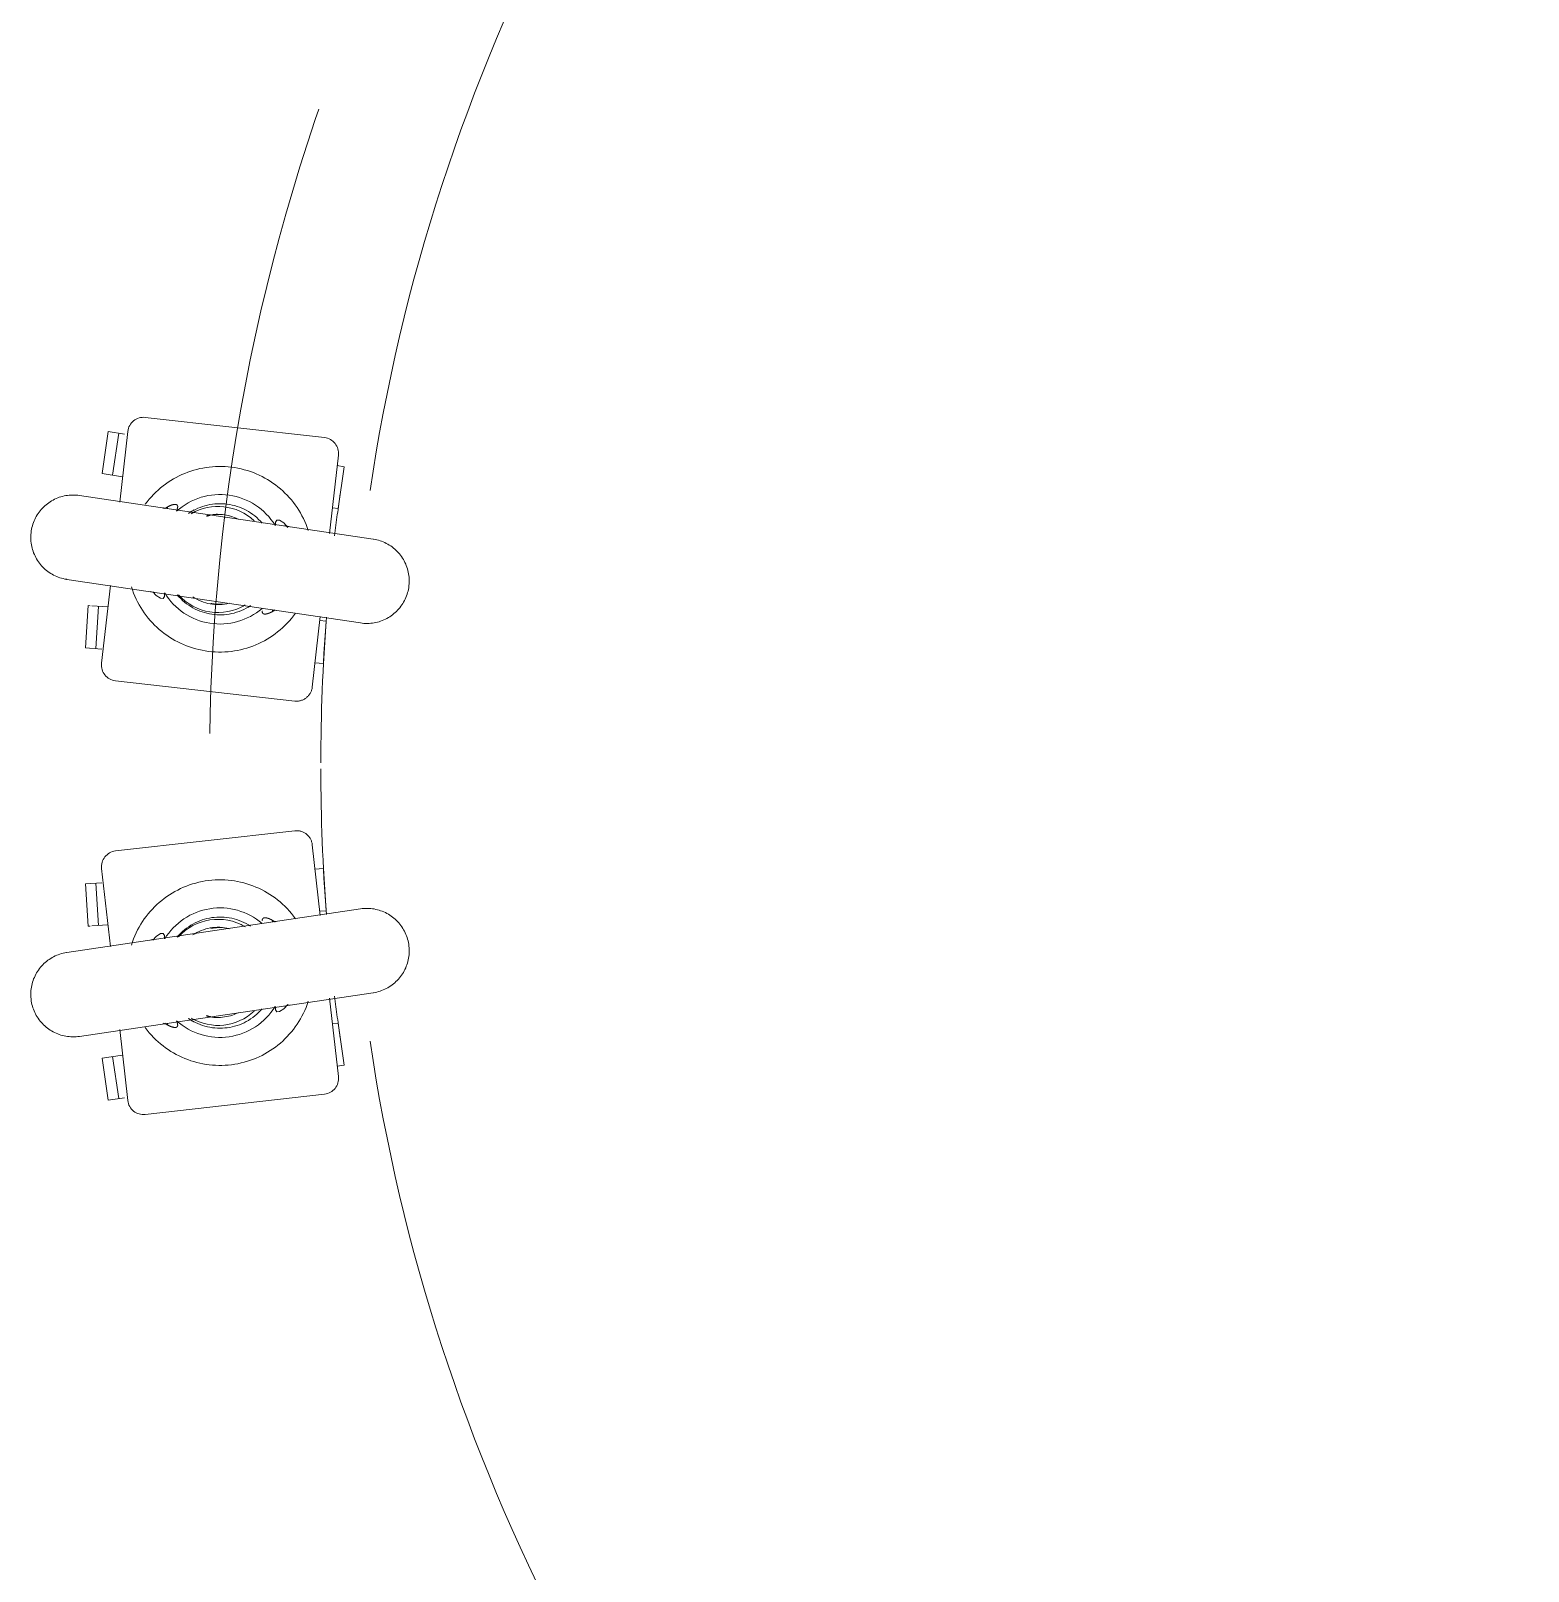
# Model space of a CAD drawing. Extents: x -181672 to 290600, y -29000 to 395522.
# Drawn here: x 1443.6 to 1726.1, y 37462 to 37752.5 of the extents above; entities that cross this region are included whole.
import ezdxf

# ---------------------------------------------------------------- set-up
doc = ezdxf.new("R2010")
doc.units = 0
doc.header["$LTSCALE"] = 10
doc.linetypes.add('XFM7Q20PCW-200K$0$ACAD_ISO03W100', pattern=[30, 12, -18])
doc.layers.add('XFM7Q20PCW-200K$0$PCW EQ (FUTURE)', color=252, linetype='XFM7Q20PCW-200K$0$ACAD_ISO03W100', lineweight=9)

# ---------------------------------------------------------------- blocks, each defined once
blk = doc.blocks.new('XFM7Q20PCW-200K$0$漢唐美光 8NHV4A-10FDA-NC150-M - 漢唐美光 8NHV4A-10FDA-NC150-M-V1107-CUB_L40')
for p, q in [((-569.96, -447.25), (-584.74, -445.58)), ((-582.77, -445.8), (-582.57, -444.47)), ((-574.66, -445.65), (-582.57, -444.47)), ((-574.66, -445.65), (-574.81, -446.7)), ((-482.34, -447.25), (-467.56, -445.58)), ((-477.64, -445.65), (-469.73, -444.47)), ((-477.64, -445.65), (-477.49, -446.7)), ((-469.53, -445.8), (-469.73, -444.47)), ((-588.06, -448.22), (-591.87, -482.01)), ((-541.02, -450.51), (-554.33, -449.01)), ((-553.55, -449.1), (-553.47, -447.9)), ((-545.49, -448.42), (-553.47, -447.9)), ((-545.49, -448.42), (-545.59, -450)), ((-511.28, -450.51), (-497.96, -449.01)), ((-506.81, -448.42), (-498.83, -447.9)), ((-506.81, -448.42), (-506.71, -450)), ((-498.75, -449.1), (-498.83, -447.9)), ((-464.24, -448.22), (-460.42, -482.01)), ((-571.28, -454.93), (-571.24, -454.8)), ((-571.21, -455.04), (-571.28, -454.93)), ((-542.19, -487.62), (-538.37, -453.83)), ((-510.11, -487.62), (-513.92, -453.83)), ((-481.09, -455.04), (-481.01, -454.93)), ((-481.01, -454.93), (-481.06, -454.8)), ((-574.79, -478.56), (-574.69, -478.47)), ((-574.78, -478.69), (-574.79, -478.56)), ((-477.51, -478.56), (-477.61, -478.47)), ((-477.52, -478.69), (-477.51, -478.56)), ((-558.96, -480.91), (-559.01, -481.04)), ((-493.33, -480.91), (-493.28, -481.04)), ((-589.23, -485.32), (-575.87, -486.83)), ((-588.72, -485.93), (-589.18, -488.99)), ((-580.97, -488.18), (-588.88, -487.01)), ((-581.26, -490.16), (-580.69, -486.31)), ((-463.07, -485.32), (-476.43, -486.83)), ((-471.03, -490.16), (-471.61, -486.31)), ((-471.33, -488.18), (-463.42, -487.01)), ((-463.57, -485.93), (-463.12, -488.99)), ((-581.26, -490.16), (-589.18, -488.99)), ((-560.19, -488.6), (-545.51, -490.26)), ((-556.13, -489.08), (-556.32, -492.09)), ((-548.26, -491.33), (-556.24, -490.81)), ((-548.39, -493.32), (-548.19, -490.24)), ((-492.11, -488.6), (-506.79, -490.26)), ((-503.91, -493.32), (-504.11, -490.24)), ((-504.04, -491.33), (-496.06, -490.81)), ((-496.17, -489.08), (-495.97, -492.09)), ((-471.03, -490.16), (-463.12, -488.99)), ((-556.34, -492.43), (-556.37, -492.81)), ((-548.39, -493.32), (-556.37, -492.81)), ((-503.91, -493.32), (-495.93, -492.81)), ((-495.95, -492.43), (-495.93, -492.81))]:
    blk.add_line(p, q)
at = {"flags": 128}
for points in [[(-559.84, -432.31), (-560.16, -432.27), (-560.47, -432.24), (-560.79, -432.23), (-561.11, -432.22), (-561.43, -432.23), (-561.75, -432.26), (-562.07, -432.29), (-562.39, -432.34), (-562.7, -432.4), (-563.01, -432.48), (-563.32, -432.56), (-563.63, -432.66), (-563.93, -432.77), (-564.22, -432.89), (-564.51, -433.03), (-564.8, -433.17), (-565.08, -433.33), (-565.35, -433.5), (-565.61, -433.68), (-565.87, -433.87), (-566.12, -434.07), (-566.36, -434.27), (-566.6, -434.49), (-566.82, -434.72), (-567.04, -434.96), (-567.24, -435.2), (-567.44, -435.46), (-567.62, -435.72), (-567.8, -435.99), (-567.96, -436.26), (-568.12, -436.54), (-568.26, -436.83), (-568.39, -437.12), (-568.51, -437.42), (-568.61, -437.72), (-568.71, -438.03), (-568.79, -438.33), (-568.86, -438.65), (-568.91, -438.96), (-568.93, -439.05)], [(-553.1, -441.4), (-553.06, -441.08), (-553.03, -440.76), (-553.02, -440.44), (-553.01, -440.12), (-553.02, -439.8), (-553.05, -439.48), (-553.08, -439.16), (-553.13, -438.85), (-553.19, -438.53), (-553.27, -438.22), (-553.35, -437.91), (-553.45, -437.61), (-553.56, -437.31), (-553.68, -437.01), (-553.82, -436.72), (-553.96, -436.44), (-554.12, -436.16), (-554.29, -435.89), (-554.47, -435.62), (-554.66, -435.36), (-554.86, -435.11), (-555.07, -434.87), (-555.28, -434.64), (-555.51, -434.41), (-555.75, -434.2), (-555.99, -433.99), (-556.25, -433.8), (-556.51, -433.61), (-556.78, -433.44), (-557.05, -433.27), (-557.33, -433.12), (-557.62, -432.98), (-557.91, -432.85), (-558.21, -432.73), (-558.51, -432.62), (-558.82, -432.53), (-559.13, -432.45), (-559.44, -432.38), (-559.75, -432.32), (-559.84, -432.31)], [(-499.2, -441.4), (-499.24, -441.08), (-499.27, -440.76), (-499.28, -440.44), (-499.28, -440.12), (-499.27, -439.8), (-499.25, -439.48), (-499.21, -439.16), (-499.17, -438.85), (-499.1, -438.53), (-499.03, -438.22), (-498.94, -437.91), (-498.85, -437.61), (-498.74, -437.31), (-498.61, -437.01), (-498.48, -436.72), (-498.33, -436.44), (-498.18, -436.16), (-498.01, -435.89), (-497.83, -435.62), (-497.64, -435.36), (-497.44, -435.11), (-497.23, -434.87), (-497.01, -434.64), (-496.79, -434.41), (-496.55, -434.2), (-496.3, -433.99), (-496.05, -433.8), (-495.79, -433.61), (-495.52, -433.44), (-495.25, -433.27), (-494.97, -433.12), (-494.68, -432.98), (-494.39, -432.85), (-494.09, -432.73), (-493.79, -432.62), (-493.48, -432.53), (-493.17, -432.45), (-492.86, -432.38), (-492.54, -432.32), (-492.46, -432.31)], [(-492.46, -432.31), (-492.14, -432.27), (-491.82, -432.24), (-491.5, -432.23), (-491.18, -432.22), (-490.86, -432.23), (-490.54, -432.26), (-490.23, -432.29), (-489.91, -432.34), (-489.6, -432.4), (-489.28, -432.48), (-488.98, -432.56), (-488.67, -432.66), (-488.37, -432.77), (-488.08, -432.89), (-487.79, -433.03), (-487.5, -433.17), (-487.22, -433.33), (-486.95, -433.5), (-486.68, -433.68), (-486.43, -433.87), (-486.18, -434.07), (-485.93, -434.27), (-485.7, -434.49), (-485.48, -434.72), (-485.26, -434.96), (-485.05, -435.2), (-484.86, -435.46), (-484.67, -435.72), (-484.5, -435.99), (-484.33, -436.26), (-484.18, -436.54), (-484.04, -436.83), (-483.91, -437.12), (-483.79, -437.42), (-483.69, -437.72), (-483.59, -438.03), (-483.51, -438.33), (-483.44, -438.65), (-483.38, -438.96), (-483.37, -439.05)], [(-577.15, -494.44), (-568.93, -439.05)], [(-553.1, -441.4), (-561.32, -496.79)], [(-499.2, -441.4), (-490.98, -496.79)], [(-475.15, -494.44), (-483.37, -439.05)], [(-571.13, -455.13), (-571.96, -455.9), (-572.48, -456.67), (-572.52, -457.19), (-572.13, -457.43), (-571.49, -457.47)], [(-571.29, -454.98), (-571.34, -455.21), (-571.4, -455.41), (-571.47, -455.58), (-571.52, -455.66)], [(-481.17, -455.13), (-480.33, -455.9), (-479.82, -456.67), (-479.78, -457.19), (-480.16, -457.43), (-480.81, -457.47)], [(-481.01, -454.98), (-480.96, -455.21), (-480.9, -455.41), (-480.83, -455.58), (-480.78, -455.66)], [(-555.45, -458.05), (-555.45, -458.02), (-555.48, -457.88), (-555.49, -457.58), (-555.47, -457.33)], [(-496.85, -458.05), (-496.85, -458.02), (-496.82, -457.88), (-496.81, -457.58), (-496.83, -457.33)], [(-574.8, -477.79), (-574.8, -477.81), (-574.77, -477.96), (-574.76, -478.26), (-574.78, -478.51)], [(-558.99, -480.61), (-558.29, -479.94), (-557.77, -479.17), (-557.73, -478.65), (-558.11, -478.41), (-558.77, -478.37)], [(-493.31, -480.61), (-494.01, -479.94), (-494.53, -479.17), (-494.57, -478.65), (-494.18, -478.41), (-493.53, -478.37)], [(-477.49, -477.79), (-477.5, -477.81), (-477.53, -477.96), (-477.54, -478.26), (-477.51, -478.51)], [(-558.96, -480.86), (-558.91, -480.63), (-558.85, -480.42), (-558.78, -480.26), (-558.73, -480.18)], [(-493.34, -480.86), (-493.39, -480.63), (-493.45, -480.42), (-493.52, -480.26), (-493.57, -480.18)], [(-577.15, -494.44), (-577.19, -494.76), (-577.22, -495.08), (-577.23, -495.4), (-577.23, -495.72), (-577.22, -496.04), (-577.2, -496.36), (-577.16, -496.67), (-577.12, -496.99), (-577.06, -497.3), (-576.98, -497.62), (-576.9, -497.92), (-576.8, -498.23), (-576.69, -498.53), (-576.56, -498.82), (-576.43, -499.11), (-576.28, -499.4), (-576.13, -499.68), (-575.96, -499.95), (-575.78, -500.22), (-575.59, -500.47), (-575.39, -500.72), (-575.18, -500.97), (-574.96, -501.2), (-574.74, -501.42), (-574.5, -501.64), (-574.25, -501.85), (-574, -502.04), (-573.74, -502.23), (-573.47, -502.4), (-573.2, -502.57), (-572.92, -502.72), (-572.63, -502.86), (-572.34, -502.99), (-572.04, -503.11), (-571.74, -503.21), (-571.43, -503.31), (-571.12, -503.39), (-570.81, -503.46), (-570.5, -503.52), (-570.41, -503.53)], [(-475.15, -494.44), (-475.11, -494.76), (-475.08, -495.08), (-475.07, -495.4), (-475.06, -495.72), (-475.07, -496.04), (-475.1, -496.36), (-475.13, -496.67), (-475.18, -496.99), (-475.24, -497.3), (-475.32, -497.62), (-475.4, -497.92), (-475.5, -498.23), (-475.61, -498.53), (-475.73, -498.82), (-475.87, -499.11), (-476.01, -499.4), (-476.17, -499.68), (-476.34, -499.95), (-476.52, -500.22), (-476.71, -500.47), (-476.91, -500.72), (-477.12, -500.97), (-477.33, -501.2), (-477.56, -501.42), (-477.8, -501.64), (-478.04, -501.85), (-478.3, -502.04), (-478.56, -502.23), (-478.83, -502.4), (-479.1, -502.57), (-479.38, -502.72), (-479.67, -502.86), (-479.96, -502.99), (-480.26, -503.11), (-480.56, -503.21), (-480.87, -503.31), (-481.18, -503.39), (-481.49, -503.46), (-481.8, -503.52), (-481.89, -503.53)], [(-570.41, -503.53), (-570.09, -503.57), (-569.77, -503.6), (-569.45, -503.61), (-569.13, -503.61), (-568.81, -503.6), (-568.5, -503.58), (-568.18, -503.55), (-567.86, -503.5), (-567.55, -503.44), (-567.24, -503.36), (-566.93, -503.28), (-566.62, -503.18), (-566.32, -503.07), (-566.03, -502.94), (-565.74, -502.81), (-565.45, -502.66), (-565.17, -502.51), (-564.9, -502.34), (-564.64, -502.16), (-564.38, -501.97), (-564.13, -501.77), (-563.88, -501.56), (-563.65, -501.34), (-563.43, -501.12), (-563.21, -500.88), (-563.01, -500.63), (-562.81, -500.38), (-562.62, -500.12), (-562.45, -499.85), (-562.29, -499.58), (-562.13, -499.3), (-561.99, -499.01), (-561.86, -498.72), (-561.74, -498.42), (-561.64, -498.12), (-561.54, -497.81), (-561.46, -497.5), (-561.39, -497.19), (-561.34, -496.88), (-561.32, -496.79)], [(-481.89, -503.53), (-482.21, -503.57), (-482.52, -503.6), (-482.84, -503.61), (-483.16, -503.61), (-483.48, -503.6), (-483.8, -503.58), (-484.12, -503.55), (-484.44, -503.5), (-484.75, -503.44), (-485.06, -503.36), (-485.37, -503.28), (-485.67, -503.18), (-485.98, -503.07), (-486.27, -502.94), (-486.56, -502.81), (-486.85, -502.66), (-487.12, -502.51), (-487.4, -502.34), (-487.66, -502.16), (-487.92, -501.97), (-488.17, -501.77), (-488.41, -501.56), (-488.65, -501.34), (-488.87, -501.12), (-489.09, -500.88), (-489.29, -500.63), (-489.49, -500.38), (-489.67, -500.12), (-489.85, -499.85), (-490.01, -499.58), (-490.17, -499.3), (-490.31, -499.01), (-490.44, -498.72), (-490.55, -498.42), (-490.66, -498.12), (-490.75, -497.81), (-490.84, -497.5), (-490.91, -497.19), (-490.96, -496.88), (-490.98, -496.79)]]:
    blk.add_lwpolyline(points, dxfattribs=at)
blk.add_circle((-526.15, -89.94), 379.98)
for centre, radius, start, end in [((-526.15, -89.94), 353.5, 242.3665, 261.555), ((-526.15, -89.94), 353.5, 278.445, 297.6335), ((-585.08, -448.56), 3, 83.5571, 173.5571), ((-526.71, -95.4), 353.5, 261.7397, 263.0368), ((-525.59, -95.4), 353.5, 276.9632, 278.2603), ((-467.22, -448.56), 3, 6.4429, 96.4429), ((-526.71, -95.4), 353.5, 265.5424, 270), ((-525.59, -95.4), 353.5, 270, 274.4576), ((-565.12, -467.92), 17.5, 107.9758, 233.6909), ((-541.36, -453.49), 3, 353.5571, 83.5571), ((-510.94, -453.49), 3, 96.4429, 186.4429), ((-487.17, -467.92), 17.5, 306.3091, 72.0242), ((-565.12, -467.92), 17.5, 287.308, 54.4879), ((-487.17, -467.92), 17.5, 125.5121, 252.692), ((-565.12, -467.92), 12.21, 121.6905, 222.0348), ((-487.17, -467.92), 12.21, 317.9652, 58.3095), ((-565.12, -467.92), 10.48, 130.4371, 214.4222), ((-565.08, -468.3), 10, 136.9418, 210.2829), ((-565.12, -467.92), 12.21, 301.3428, 40.5393), ((-487.17, -467.92), 12.21, 139.4607, 238.6572), ((-487.17, -467.92), 10.48, 325.5778, 49.5629), ((-487.22, -468.3), 10, 329.7171, 43.0582), ((-565.08, -468.3), 8.5, 153.5571, 194.7184), ((-565.12, -467.92), 10.48, 309.6357, 33.4349), ((-565.08, -468.3), 10, 311.8353, 30.863), ((-487.17, -467.92), 10.48, 146.5651, 230.3643), ((-487.22, -468.3), 10, 149.137, 228.1647), ((-487.22, -468.3), 8.5, 345.2816, 26.4429), ((-565.08, -468.3), 8.5, 326.0542, 14.3096), ((-565.12, -467.92), 8.5, 348.487, 4.2925), ((-487.22, -468.3), 8.5, 165.6904, 213.9458), ((-487.17, -467.92), 8.5, 175.7075, 191.513), ((-565.12, -467.92), 8.5, 183.1435, 190.5198), ((-565.12, -467.92), 8.5, 192.2064, 197.406), ((-487.17, -467.92), 8.5, 342.594, 347.7936), ((-487.17, -467.92), 8.5, 349.4802, 356.8565), ((-565.12, -467.92), 10.5, 207.5971, 214.5287), ((-487.17, -467.92), 10.5, 325.4713, 332.4029), ((-588.89, -482.34), 3, 173.5571, 263.5571), ((-463.4, -482.34), 3, 276.4429, 6.4429), ((-545.17, -487.28), 3, 263.5571, 353.5571), ((-507.13, -487.28), 3, 186.4429, 276.4429)]:
    blk.add_arc(centre, radius, start, end)
for points, knots in [([(-555.32, -459.93), (-555.32, -459.93), (-555.3, -459.93), (-555.26, -459.94), (-555.2, -459.94), (-555.14, -459.94), (-555.1, -459.93), (-555.08, -459.92), (-555.06, -459.91), (-555.04, -459.91), (-555.02, -459.9), (-554.98, -459.88), (-554.94, -459.86), (-554.9, -459.82), (-554.86, -459.76), (-554.81, -459.67), (-554.77, -459.49), (-554.79, -459.19), (-554.92, -458.72), (-555.17, -458.16), (-555.43, -457.74), (-555.57, -457.53)], [0.061959, 0.061959, 0.061959, 0.061959, 0.0625, 0.0703125, 0.078125, 0.09375, 0.109375, 0.1171875, 0.1210938, 0.125, 0.1328125, 0.140625, 0.15625, 0.171875, 0.1875, 0.21875, 0.25, 0.3125, 0.375, 0.4375, 0.5, 0.5, 0.5, 0.5]), ([(-496.97, -459.93), (-496.97, -459.93), (-497, -459.93), (-497.04, -459.94), (-497.1, -459.94), (-497.15, -459.94), (-497.19, -459.93), (-497.22, -459.92), (-497.24, -459.91), (-497.26, -459.91), (-497.28, -459.9), (-497.31, -459.88), (-497.35, -459.86), (-497.39, -459.82), (-497.44, -459.76), (-497.49, -459.67), (-497.53, -459.49), (-497.51, -459.19), (-497.38, -458.72), (-497.13, -458.16), (-496.87, -457.74), (-496.72, -457.53)], [0.061959, 0.061959, 0.061959, 0.061959, 0.0625, 0.0703125, 0.078125, 0.09375, 0.109375, 0.1171875, 0.1210938, 0.125, 0.1328125, 0.140625, 0.15625, 0.171875, 0.1875, 0.21875, 0.25, 0.3125, 0.375, 0.4375, 0.5, 0.5, 0.5, 0.5]), ([(-574.19, -476.09), (-574.27, -476.07), (-574.42, -476.03), (-574.62, -475.98), (-574.76, -475.94), (-574.86, -475.92), (-574.93, -475.91), (-574.99, -475.9), (-575.05, -475.89), (-575.1, -475.9), (-575.14, -475.91), (-575.17, -475.92), (-575.19, -475.93), (-575.21, -475.93), (-575.23, -475.94), (-575.27, -475.96), (-575.3, -475.98), (-575.34, -476.02), (-575.39, -476.07), (-575.44, -476.16), (-575.48, -476.35), (-575.46, -476.65), (-575.33, -477.12), (-575.08, -477.68), (-574.82, -478.1), (-574.67, -478.31)], [0, 0, 0, 0, 0.015625, 0.03125, 0.046875, 0.0546875, 0.0625, 0.0703125, 0.078125, 0.09375, 0.109375, 0.1171875, 0.1210938, 0.125, 0.1328125, 0.140625, 0.15625, 0.171875, 0.1875, 0.21875, 0.25, 0.3125, 0.375, 0.4375, 0.5, 0.5, 0.5, 0.5]), ([(-478.1, -476.09), (-478.02, -476.07), (-477.87, -476.03), (-477.67, -475.98), (-477.53, -475.94), (-477.44, -475.92), (-477.37, -475.91), (-477.31, -475.9), (-477.25, -475.89), (-477.19, -475.9), (-477.15, -475.91), (-477.12, -475.92), (-477.11, -475.93), (-477.09, -475.93), (-477.07, -475.94), (-477.03, -475.96), (-476.99, -475.98), (-476.95, -476.02), (-476.91, -476.07), (-476.86, -476.16), (-476.82, -476.35), (-476.84, -476.65), (-476.97, -477.12), (-477.22, -477.68), (-477.48, -478.1), (-477.62, -478.31)], [0, 0, 0, 0, 0.015625, 0.03125, 0.046875, 0.0546875, 0.0625, 0.0703125, 0.078125, 0.09375, 0.109375, 0.1171875, 0.1210938, 0.125, 0.1328125, 0.140625, 0.15625, 0.171875, 0.1875, 0.21875, 0.25, 0.3125, 0.375, 0.4375, 0.5, 0.5, 0.5, 0.5])]:
    blk.add_open_spline(points, degree=3, knots=knots)
for points in [[(-573.28, -470.46), (-573.37, -470.21), (-573.44, -469.97), (-573.5, -469.72)], [(-479.02, -470.46), (-478.93, -470.21), (-478.86, -469.97), (-478.8, -469.72)]]:
    blk.add_open_spline(points, degree=3)
blk = doc.blocks.new('XFM7Q20PCW-200K')
at = {"layer": 'XFM7Q20PCW-200K$0$PCW EQ (FUTURE)', "rotation": 270}
blk.add_blockref('XFM7Q20PCW-200K$0$漢唐美光 8NHV4A-10FDA-NC150-M - 漢唐美光 8NHV4A-10FDA-NC150-M-V1107-CUB_L40', (1947.22, 37087.72), dxfattribs=at)

msp = doc.modelspace()

# ---------------------------------------------------------------- block references
msp.add_blockref('XFM7Q20PCW-200K', (0, 0))

doc.saveas('drawing.dxf')
